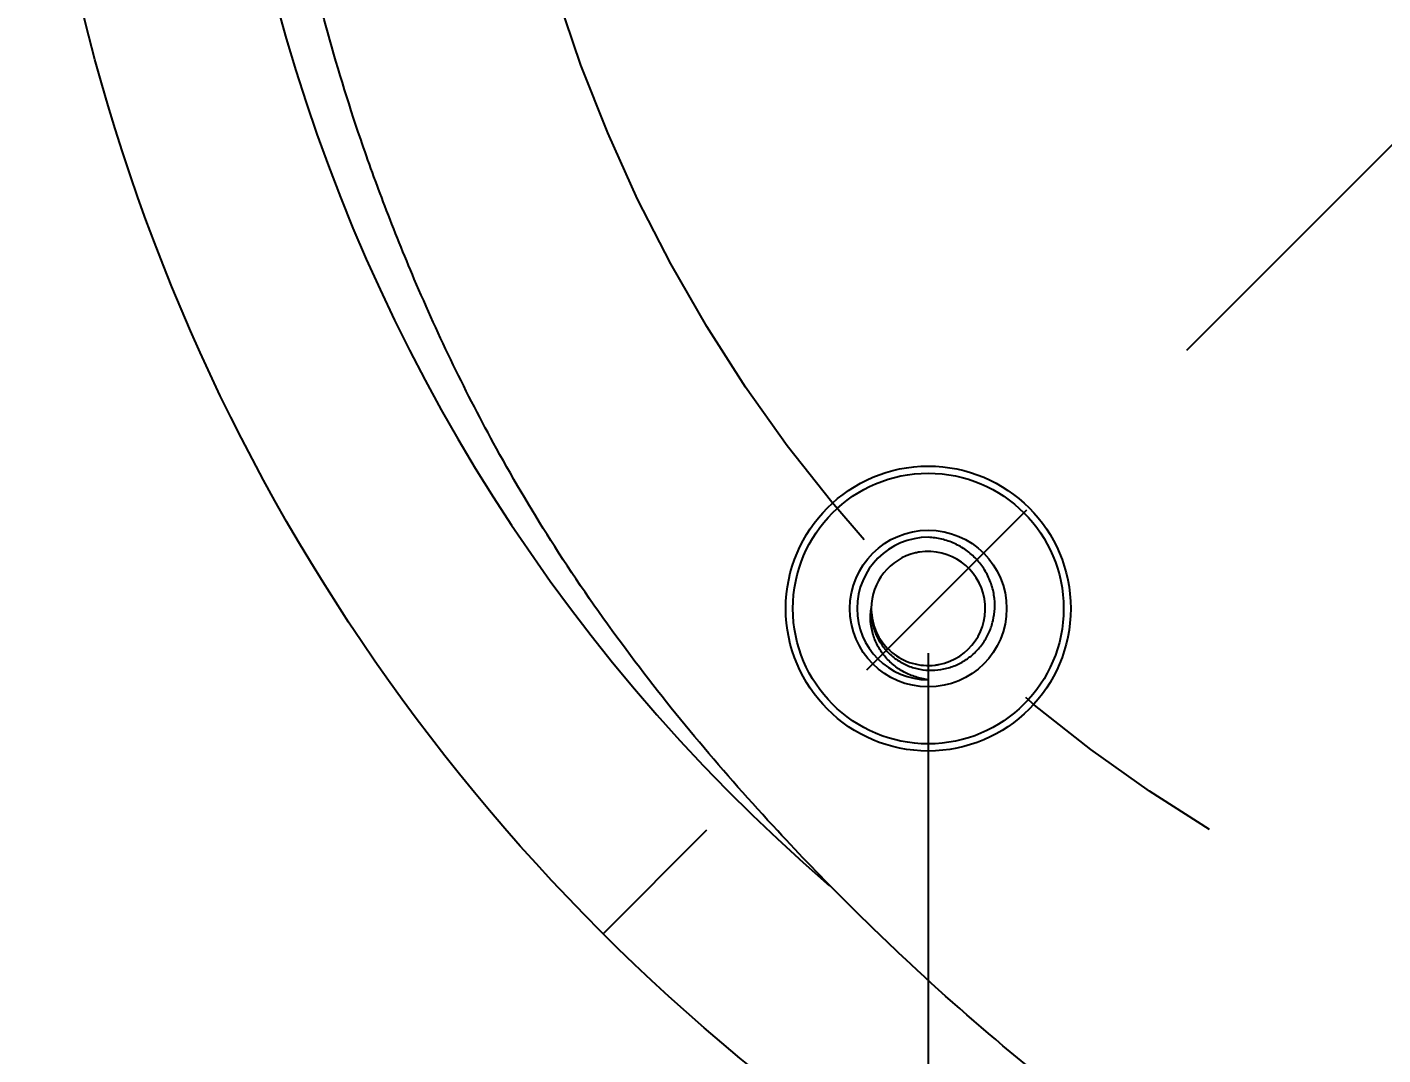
# Model space of a CAD drawing. Header units: millimetres. Extents: x 104 to 312, y 235 to 317.
# Drawn here: x 247.36 to 266.4, y 249.98 to 264.4 of the extents above; entities that cross this region are included whole.
import ezdxf

# ---------------------------------------------------------------- set-up
doc = ezdxf.new("R2010")
doc.units = ezdxf.units.MM
doc.header["$LTSCALE"] = 0.5
doc.header["$PDMODE"] = 3
doc.header["$PDSIZE"] = 0.3125
doc.linetypes.add('CENTER', pattern=[50.8, 31.75, -6.35, 6.35, -6.35])
doc.layers.get('0').update_dxf_attribs({"linetype": 'CONTINUOUS'})
doc.layers.get('Defpoints').update_dxf_attribs({"linetype": 'CONTINUOUS'})
doc.layers.add('dim', color=6, linetype='CONTINUOUS', lineweight=9)
doc.styles.add('Verdana', font='verdana.ttf', dxfattribs={"height": 2})
doc.dimstyles.new('aaaaaaaa 3.0', dxfattribs={"dimtxt": 2, "dimasz": 1.5, "dimexe": 1.25, "dimexo": 0.625, "dimtad": 1, "dimzin": 9, "dimdsep": 46, "dimtxsty": 'Verdana', "dimcen": 0, "dimadec": 1, "dimazin": 2, "dimtfac": 1, "dimtofl": 0, "dimtmove": 0, "dimatfit": 3, "dimfxl": 1, "dimlwd": 25, "dimlwe": 25, "dimarcsym": 0})

# ---------------------------------------------------------------- blocks, each defined once
blk = doc.blocks.new('*D32')
at = {"layer": 'Defpoints', "color": 0}
for p in [(260.013, 256.242), (289.711, 256.242), (289.711, 236.625)]:
    blk.add_point(p, dxfattribs=at)
at = {"layer": 'dim', "color": 0, "lineweight": 25}
for p, q in [((260.013, 255.617), (260.013, 235.375)), ((289.711, 255.617), (289.711, 235.375)), ((261.513, 236.625), (288.211, 236.625))]:
    blk.add_line(p, q, dxfattribs=at)
at = {"layer": 'dim', "color": 0}
for points in [[(261.513, 236.875), (261.513, 236.375), (260.013, 236.625)], [(288.211, 236.375), (288.211, 236.875), (289.711, 236.625)]]:
    blk.add_solid(points, dxfattribs=at)
at = {"layer": 'dim', "color": 0, "insert": (274.862, 238.29), "char_height": 2, "attachment_point": 5, "style": 'Verdana'}
blk.add_mtext('29.7', dxfattribs=at)

msp = doc.modelspace()

# ---------------------------------------------------------------- linework, layer by layer
at = {"color": 1, "linetype": 'CENTER'}
msp.add_line((274.862, 271.092), (255.447, 251.677), dxfattribs=at)
at = {"linetype": 'Continuous'}
msp.add_line((259.214, 256.189), (259.214, 256.191), dxfattribs=at)
msp.add_lwpolyline([(259.214, 256.189), (259.214, 256.189), (259.214, 256.191)], dxfattribs=at)
for centre, radius in [((274.862, 271.152), 27.5), ((260.013, 256.242), 2), ((260.013, 256.242), 1.9), ((260.013, 256.242), 1.1)]:
    msp.add_circle(centre, radius, dxfattribs=at)
at = {"color": 1, "linetype": 'CENTER'}
msp.add_circle((274.862, 271.092), 21, dxfattribs=at)
at = {"linetype": 'Continuous'}
for centre, radius, start, end in [((274.862, 271.152), 24.842, 307.5056, 229.1866), ((260.013, 256.242), 1, 89.9264, 269.9264), ((260.013, 256.242), 0.8, 102.7839, 179.926), ((260.012, 256.244), 0.799, 98.9021, 102.7799), ((260.013, 256.242), 0.8, 280.8429, 98.9126), ((260.012, 256.242), 0.8, 179.9324, 183.7126), ((260.013, 256.242), 0.8, 183.8575, 276.9722), ((260.013, 256.242), 0.799, 276.9674, 280.8407)]:
    msp.add_arc(centre, radius, start, end, dxfattribs=at)
for points, knots in [([(265.75, 246.815), (265.464, 246.986), (264.846, 247.37), (263.838, 248.023), (262.65, 248.846), (261.254, 249.919), (259.972, 251.041), (258.828, 252.146), (257.447, 253.575), (256.051, 255.227), (254.78, 257.057), (253.759, 258.78), (252.982, 260.39), (252.391, 261.858), (251.963, 263.04), (251.564, 264.332), (251.225, 265.762), (251.002, 267.109), (250.885, 268.453), (250.835, 269.803), (250.825, 270.701), (250.82, 271.153)], [0, 0, 0, 0, 0.033304, 0.072788, 0.12016, 0.177873, 0.248848, 0.290449, 0.336986, 0.447625, 0.506307, 0.559715, 0.647841, 0.684796, 0.717996, 0.773643, 0.819898, 0.864921, 0.910125, 0.954784, 1, 1, 1, 1]), ([(260.946, 256.241), (260.949, 256.304), (260.942, 256.432), (260.893, 256.616), (260.809, 256.788), (260.693, 256.939), (260.549, 257.065), (260.384, 257.16), (260.203, 257.222), (260.077, 257.24), (260.014, 257.242)], [0, 0, 0, 0, 0.124985, 0.24997, 0.374964, 0.499961, 0.624963, 0.749972, 0.874979, 1, 1, 1, 1]), ([(260.011, 255.242), (259.952, 255.25), (259.835, 255.276), (259.67, 255.346), (259.521, 255.446), (259.394, 255.573), (259.295, 255.722), (259.228, 255.889), (259.198, 256.065), (259.203, 256.185), (259.213, 256.243)], [0, 0, 0, 0, 0.12524, 0.25042, 0.375544, 0.5006, 0.625583, 0.750487, 0.87529, 1, 1, 1, 1]), ([(259.213, 256.243), (259.209, 256.187), (259.215, 256.073), (259.26, 255.907), (259.338, 255.755), (259.445, 255.621), (259.577, 255.513), (259.729, 255.433), (259.893, 255.384), (260.064, 255.369), (260.234, 255.388), (260.397, 255.439), (260.548, 255.52), (260.68, 255.628), (260.79, 255.76), (260.873, 255.909), (260.927, 256.071), (260.943, 256.185), (260.946, 256.241)], [0, 0, 0, 0, 0.062477, 0.124952, 0.187436, 0.249922, 0.312411, 0.374904, 0.4374, 0.4999, 0.562401, 0.624906, 0.687416, 0.749928, 0.812441, 0.874959, 0.937478, 1, 1, 1, 1])]:
    msp.add_open_spline(points, degree=3, knots=knots, dxfattribs=at)

# ---------------------------------------------------------------- dimensions: what is measured, and where the dimension line sits
at = {"layer": 'dim'}
dim = msp.add_linear_dim(base=(289.711, 236.625), p1=(260.013, 256.242), p2=(289.711, 256.242), dimstyle='aaaaaaaa 3.0', dxfattribs=at)
dim.commit()
dim.dimension.update_dxf_attribs({"geometry": '*D32', "text_midpoint": (274.862, 238.29)})

doc.saveas('drawing.dxf')
